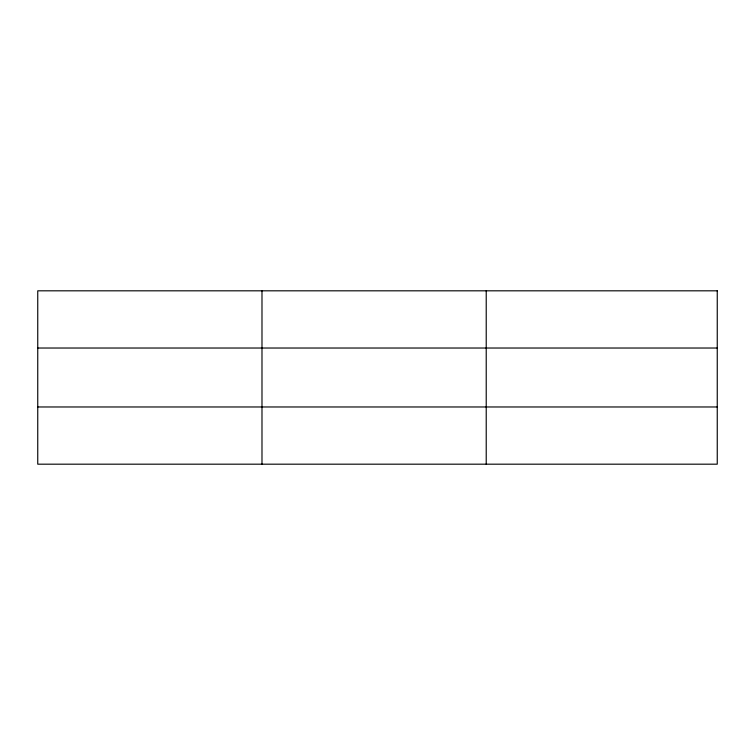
<?xml version="1.0" encoding="UTF-8"?>
<svg xmlns="http://www.w3.org/2000/svg" width="755" height="755" viewBox="0 0 755 755"><rect width="100%" height="100%" fill="white"/><g stroke="black" fill="none" stroke-linecap="round" stroke-linejoin="round"><path stroke-width="1.13" d="M261.985 464.183L261.985 290.817M486.22 464.183L486.22 290.817M37.75 348.027L717.25 348.027M37.75 406.973L717.25 406.973M717.25 290.817L717.25 464.183L37.75 464.183L37.75 290.817L717.25 290.817"/></g></svg>
